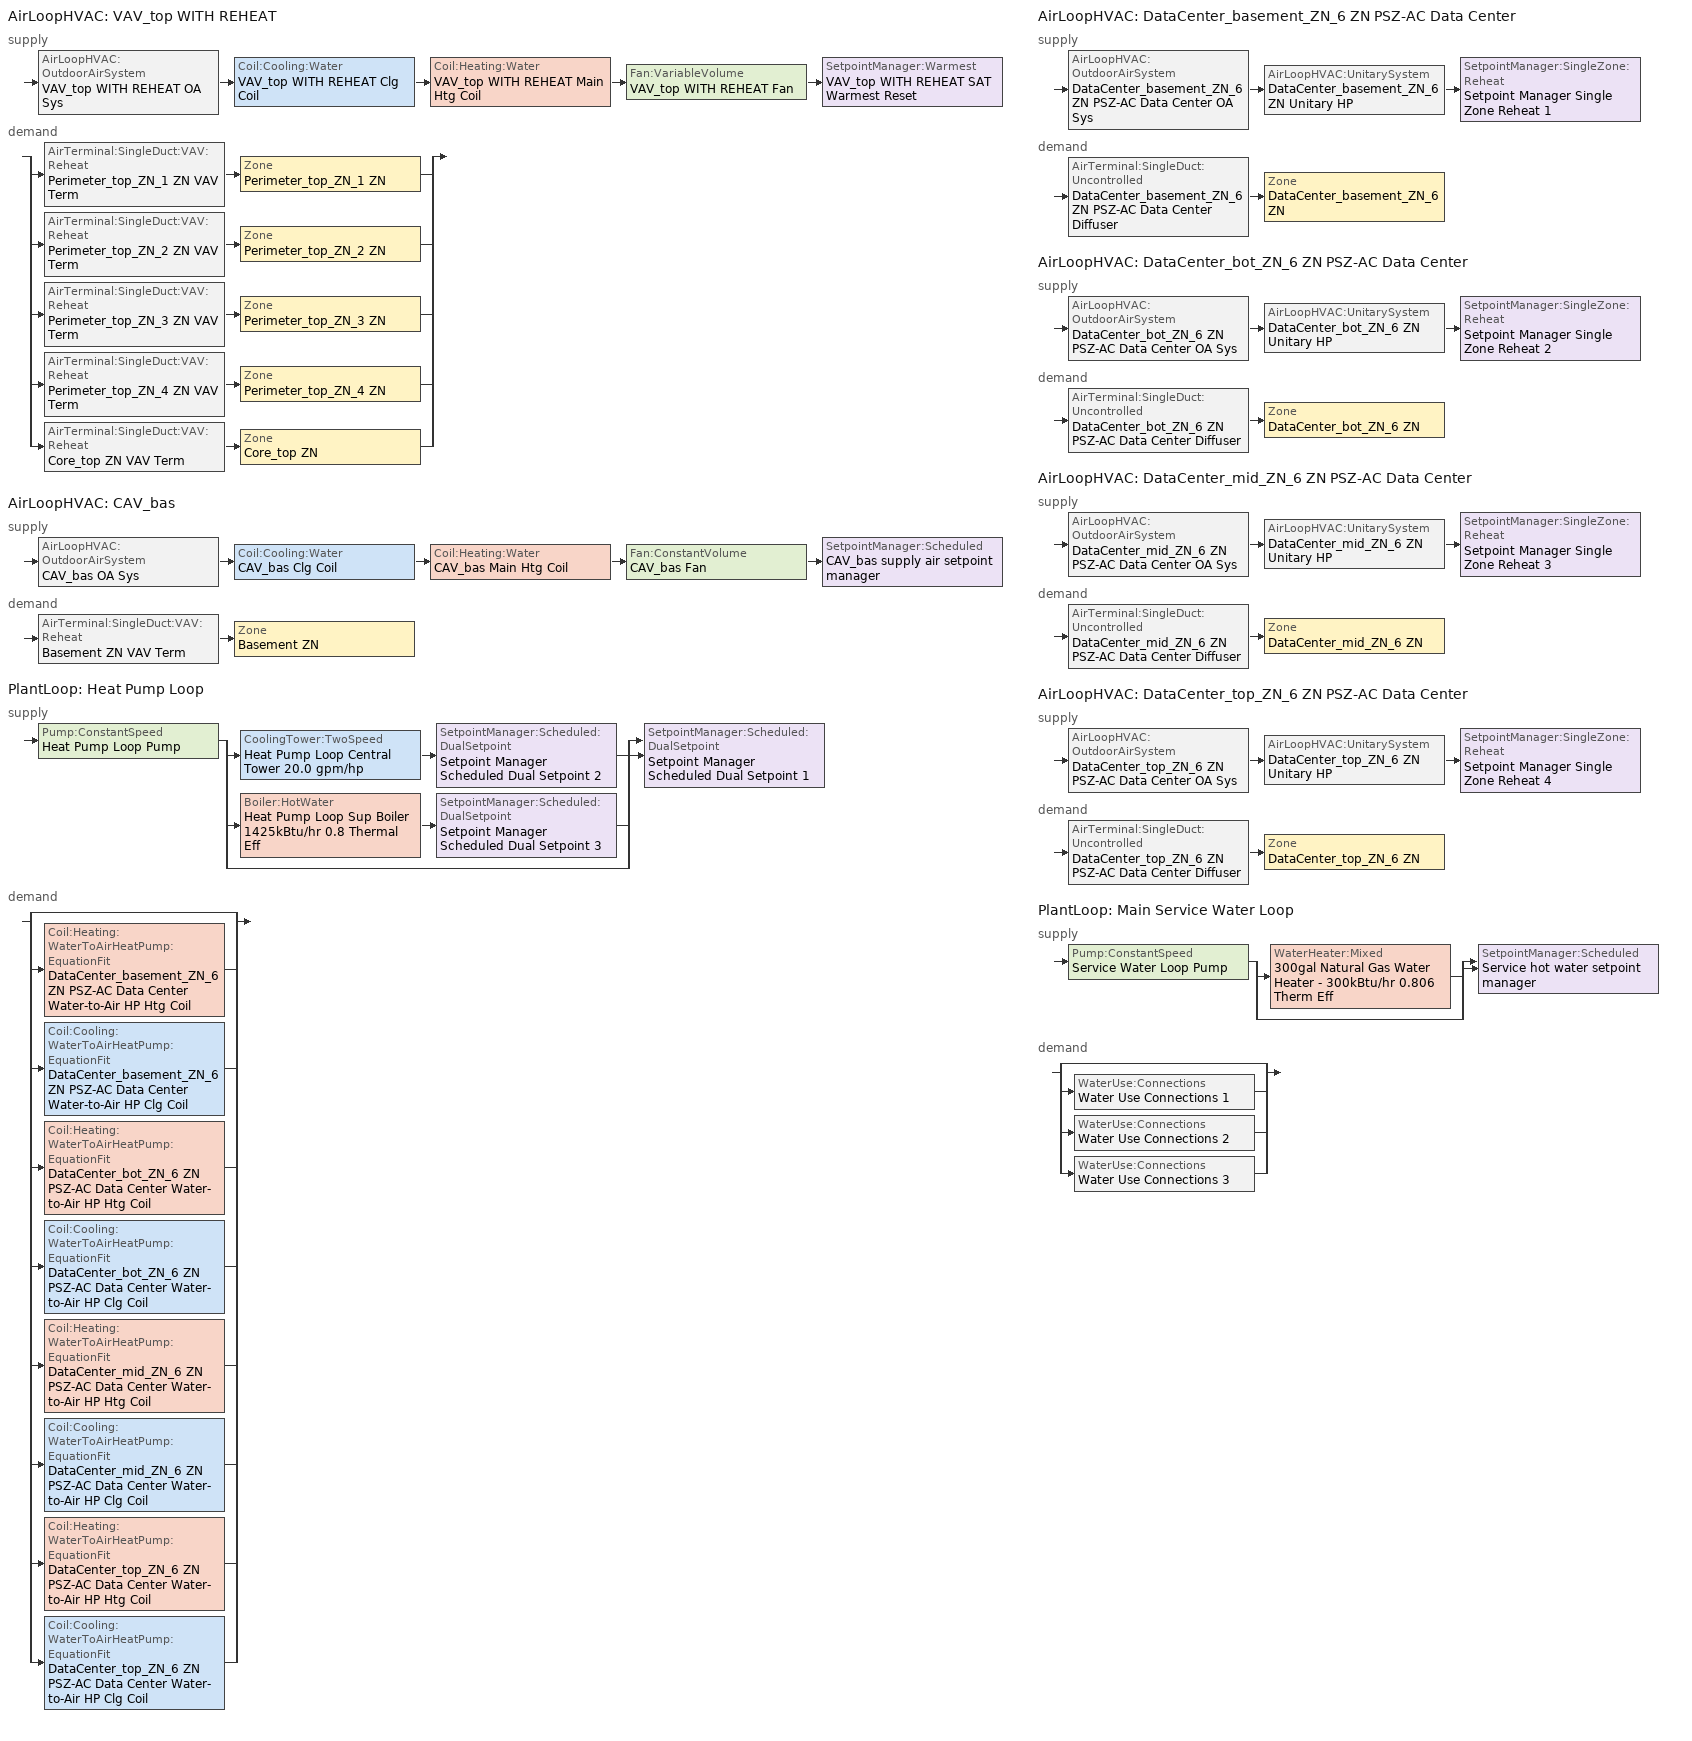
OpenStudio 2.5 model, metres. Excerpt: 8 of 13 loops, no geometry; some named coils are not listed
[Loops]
AirLoopHVAC 'VAV_top WITH REHEAT'
 supply: AirLoopHVAC:OutdoorAirSystem 'VAV_top WITH REHEAT OA Sys' > Coil:Cooling:Water 'VAV_top WITH REHEAT Clg Coil' > Coil:Heating:Water 'VAV_top WITH REHEAT Main Htg Coil' > Fan:VariableVolume 'VAV_top WITH REHEAT Fan' > SetpointManager:Warmest 'VAV_top WITH REHEAT SAT Warmest Reset'
 demand: split
  | AirTerminal:SingleDuct:VAV:Reheat 'Perimeter_top_ZN_1 ZN VAV Term' > Zone 'Perimeter_top_ZN_1 ZN'
  | AirTerminal:SingleDuct:VAV:Reheat 'Perimeter_top_ZN_2 ZN VAV Term' > Zone 'Perimeter_top_ZN_2 ZN'
  | AirTerminal:SingleDuct:VAV:Reheat 'Perimeter_top_ZN_3 ZN VAV Term' > Zone 'Perimeter_top_ZN_3 ZN'
  | AirTerminal:SingleDuct:VAV:Reheat 'Perimeter_top_ZN_4 ZN VAV Term' > Zone 'Perimeter_top_ZN_4 ZN'
  | AirTerminal:SingleDuct:VAV:Reheat 'Core_top ZN VAV Term' > Zone 'Core_top ZN'
AirLoopHVAC 'CAV_bas'
 supply: AirLoopHVAC:OutdoorAirSystem 'CAV_bas OA Sys' > Coil:Cooling:Water 'CAV_bas Clg Coil' > Coil:Heating:Water 'CAV_bas Main Htg Coil' > Fan:ConstantVolume 'CAV_bas Fan' > SetpointManager:Scheduled 'CAV_bas supply air setpoint manager'
 demand: AirTerminal:SingleDuct:VAV:Reheat 'Basement ZN VAV Term' > Zone 'Basement ZN'
PlantLoop 'Heat Pump Loop'
 supply: Pump:ConstantSpeed 'Heat Pump Loop Pump' > split
  | CoolingTower:TwoSpeed 'Heat Pump Loop Central Tower 20.0 gpm/hp' > SetpointManager:Scheduled:DualSetpoint 'Setpoint Manager Scheduled Dual Setpoint 2'
  | Boiler:HotWater 'Heat Pump Loop Sup Boiler 1425kBtu/hr 0.8 Thermal Eff' > SetpointManager:Scheduled:DualSetpoint 'Setpoint Manager Scheduled Dual Setpoint 3'
  | bypass
  join > SetpointManager:Scheduled:DualSetpoint 'Setpoint Manager Scheduled Dual Setpoint 1'
 demand: split
  | bypass
  | Coil:Heating:WaterToAirHeatPump:EquationFit 'DataCenter_basement_ZN_6 ZN PSZ-AC Data Center Water-to-Air HP Htg Coil'
  | Coil:Cooling:WaterToAirHeatPump:EquationFit 'DataCenter_basement_ZN_6 ZN PSZ-AC Data Center Water-to-Air HP Clg Coil'
  | Coil:Heating:WaterToAirHeatPump:EquationFit 'DataCenter_bot_ZN_6 ZN PSZ-AC Data Center Water-to-Air HP Htg Coil'
  | Coil:Cooling:WaterToAirHeatPump:EquationFit 'DataCenter_bot_ZN_6 ZN PSZ-AC Data Center Water-to-Air HP Clg Coil'
  | Coil:Heating:WaterToAirHeatPump:EquationFit 'DataCenter_mid_ZN_6 ZN PSZ-AC Data Center Water-to-Air HP Htg Coil'
  | Coil:Cooling:WaterToAirHeatPump:EquationFit 'DataCenter_mid_ZN_6 ZN PSZ-AC Data Center Water-to-Air HP Clg Coil'
  | Coil:Heating:WaterToAirHeatPump:EquationFit 'DataCenter_top_ZN_6 ZN PSZ-AC Data Center Water-to-Air HP Htg Coil'
  | Coil:Cooling:WaterToAirHeatPump:EquationFit 'DataCenter_top_ZN_6 ZN PSZ-AC Data Center Water-to-Air HP Clg Coil'
AirLoopHVAC 'DataCenter_basement_ZN_6 ZN PSZ-AC Data Center'
 supply: AirLoopHVAC:OutdoorAirSystem 'DataCenter_basement_ZN_6 ZN PSZ-AC Data Center OA Sys' > AirLoopHVAC:UnitarySystem 'DataCenter_basement_ZN_6 ZN Unitary HP' > SetpointManager:SingleZone:Reheat 'Setpoint Manager Single Zone Reheat 1'
 demand: AirTerminal:SingleDuct:Uncontrolled 'DataCenter_basement_ZN_6 ZN PSZ-AC Data Center Diffuser' > Zone 'DataCenter_basement_ZN_6 ZN'
AirLoopHVAC 'DataCenter_bot_ZN_6 ZN PSZ-AC Data Center'
 supply: AirLoopHVAC:OutdoorAirSystem 'DataCenter_bot_ZN_6 ZN PSZ-AC Data Center OA Sys' > AirLoopHVAC:UnitarySystem 'DataCenter_bot_ZN_6 ZN Unitary HP' > SetpointManager:SingleZone:Reheat 'Setpoint Manager Single Zone Reheat 2'
 demand: AirTerminal:SingleDuct:Uncontrolled 'DataCenter_bot_ZN_6 ZN PSZ-AC Data Center Diffuser' > Zone 'DataCenter_bot_ZN_6 ZN'
AirLoopHVAC 'DataCenter_mid_ZN_6 ZN PSZ-AC Data Center'
 supply: AirLoopHVAC:OutdoorAirSystem 'DataCenter_mid_ZN_6 ZN PSZ-AC Data Center OA Sys' > AirLoopHVAC:UnitarySystem 'DataCenter_mid_ZN_6 ZN Unitary HP' > SetpointManager:SingleZone:Reheat 'Setpoint Manager Single Zone Reheat 3'
 demand: AirTerminal:SingleDuct:Uncontrolled 'DataCenter_mid_ZN_6 ZN PSZ-AC Data Center Diffuser' > Zone 'DataCenter_mid_ZN_6 ZN'
AirLoopHVAC 'DataCenter_top_ZN_6 ZN PSZ-AC Data Center'
 supply: AirLoopHVAC:OutdoorAirSystem 'DataCenter_top_ZN_6 ZN PSZ-AC Data Center OA Sys' > AirLoopHVAC:UnitarySystem 'DataCenter_top_ZN_6 ZN Unitary HP' > SetpointManager:SingleZone:Reheat 'Setpoint Manager Single Zone Reheat 4'
 demand: AirTerminal:SingleDuct:Uncontrolled 'DataCenter_top_ZN_6 ZN PSZ-AC Data Center Diffuser' > Zone 'DataCenter_top_ZN_6 ZN'
PlantLoop 'Main Service Water Loop'
 supply: Pump:ConstantSpeed 'Service Water Loop Pump' > split
  | WaterHeater:Mixed '300gal Natural Gas Water Heater - 300kBtu/hr 0.806 Therm Eff'
  | bypass
  join > SetpointManager:Scheduled 'Service hot water setpoint manager'
 demand: split
  | bypass
  | WaterUse:Connections 'Water Use Connections 1'
  | WaterUse:Connections 'Water Use Connections 2'
  | WaterUse:Connections 'Water Use Connections 3'
[SpaceType]
Office WholeBuilding - Lg Office: Default Schedule Set=Office WholeBuilding - Lg Office Schedule Set; Design Specification Outdoor Air Object=Office WholeBuilding - Lg Office Ventilation; Standards Building Type=Office; Standards Space Type=WholeBuilding - Lg Office
[Lights:Definition]
Office WholeBuilding - Lg Office Lights Definition: Design Level Calculation Method=Watts/Area; Watts per Space Floor Area {W/m2}=9.68752; Fraction Radiant=0.7; Fraction Visible=0.2
[Lights]
Office WholeBuilding - Lg Office Lights: Lights Definition=Office WholeBuilding - Lg Office Lights Definition; Space or SpaceType=Office WholeBuilding - Lg Office; Fraction Replaceable=1
[ElectricEquipment:Definition]
Office WholeBuilding - Lg Office Elec Equip Definition: Design Level Calculation Method=Watts/Area; Watts per Space Floor Area {W/m2}=8.07007; Fraction Radiant=0.5
[ElectricEquipment]
Office WholeBuilding - Lg Office Elec Equip: Electric Equipment Definition=Office WholeBuilding - Lg Office Elec Equip Definition; Space or SpaceType=Office WholeBuilding - Lg Office
[DesignSpecification:OutdoorAir]
Office WholeBuilding - Lg Office Ventilation: Outdoor Air Method=Sum; Outdoor Air Flow per Person {m3/s-person}=0; Outdoor Air Flow per Floor Area {m3/s-m2}=0.0004318; Outdoor Air Flow Rate {m3/s}=0; Outdoor Air Flow Air Changes per Hour {1/hr}=0
[DefaultScheduleSet]
Office WholeBuilding - Lg Office Schedule Set: Number of People Schedule=OfficeLarge BLDG_OCC_SCH; People Activity Level Schedule=OfficeLarge ACTIVITY_SCH; Lighting Schedule=OfficeLarge BLDG_LIGHT_SCH; Electric Equipment Schedule=OfficeLarge BLDG_EQUIP_SCH; Infiltration Schedule=OfficeLarge INFIL_SCH_PNNL
[People:Definition]
Office WholeBuilding - Lg Office People Definition: Number of People Calculation Method=People/Area; People per Space Floor Area {person/m2}=0.0538196; Fraction Radiant=0.3
[People]
Office WholeBuilding - Lg Office People: People Definition=Office WholeBuilding - Lg Office People Definition; Space or SpaceType=Office WholeBuilding - Lg Office; Work Efficiency Schedule=Work Efficiency Schedule; Clothing Insulation Schedule=Clothing Schedule; Air Velocity Schedule=Air Velocity Schedule; Multiplier=1
[Sizing:Zone] Zone Cooling Design Supply Air Temperature Input Method=SupplyAirTemperature; Zone Cooling Design Supply Air Temperature {C}=12.8; Zone Cooling Design Supply Air Temperature Difference {deltaC}=11.11; Zone Heating Design Supply Air Temperature Input Method=SupplyAirTemperature; Zone Heating Design Supply Air Temperature Difference {deltaC}=11.11; Zone Cooling Design Supply Air Humidity Ratio {kg-H2O/kg-air}=0.0085; Zone Heating Design Supply Air Humidity Ratio {kg-H2O/kg-air}=0.008; Heating Design Air Flow Method=DesignDay; Account for Dedicated Outdoor Air System=No; Dedicated Outdoor Air System Control Strategy=NeutralSupplyAir; Dedicated Outdoor Air Low Setpoint Temperature for Design {C}=autosize; Dedicated Outdoor Air High Setpoint Temperature for Design {C}=autosize
Name | Zone Heating Design Supply Air Temperature {C} | Cooling Design Air Flow Method
Basement ZN | 50 | DesignDayWithLimit
Core_top ZN; Perimeter_top_ZN_1 ZN; Perimeter_top_ZN_2 ZN; Perimeter_top_ZN_3 ZN; Perimeter_top_ZN_4 ZN | 40 | DesignDayWithLimit
DataCenter_basement_ZN_6 ZN; DataCenter_bot_ZN_6 ZN; DataCenter_mid_ZN_6 ZN; DataCenter_top_ZN_6 ZN | 40 | DesignDay
[Zone equipment]
Basement ZN: Basement ZN VAV Term
Core_top ZN: Core_top ZN VAV Term
DataCenter_basement_ZN_6 ZN: DataCenter_basement_ZN_6 ZN PSZ-AC Data Center Diffuser
DataCenter_bot_ZN_6 ZN: DataCenter_bot_ZN_6 ZN PSZ-AC Data Center Diffuser
DataCenter_mid_ZN_6 ZN: DataCenter_mid_ZN_6 ZN PSZ-AC Data Center Diffuser
DataCenter_top_ZN_6 ZN: DataCenter_top_ZN_6 ZN PSZ-AC Data Center Diffuser
Perimeter_top_ZN_1 ZN: Perimeter_top_ZN_1 ZN VAV Term
Perimeter_top_ZN_2 ZN: Perimeter_top_ZN_2 ZN VAV Term
Perimeter_top_ZN_3 ZN: Perimeter_top_ZN_3 ZN VAV Term
Perimeter_top_ZN_4 ZN: Perimeter_top_ZN_4 ZN VAV Term
[PlantLoop] Glycol Concentration=0; Plant Loop Volume {m3}=Autocalculate; Load Distribution Scheme=Optimal
Name | Fluid Type | Maximum Loop Temperature {C} | Minimum Loop Temperature {C}
Heat Pump Loop | Water | 80 | 5
Main Service Water Loop |  | 60 | 10
[Sizing:Plant] Loop Type=Heating; Sizing Option=NonCoincident; Zone Timesteps in Averaging Window=1; Coincident Sizing Factor Mode=None
Name | Design Loop Exit Temperature {C} | Loop Design Temperature Difference {deltaC}
Heat Pump Loop | 39 | 11
Main Service Water Loop | 60 | 5
[SetpointManager:Scheduled] Control Variable=Temperature
Name | Schedule
CAV_bas supply air setpoint manager | Supply Air Temp - 55.04F 3
Service hot water setpoint manager | Service Water Loop Temp - 140F
[Boiler:HotWater]
Heat Pump Loop Sup Boiler 1425kBtu/hr 0.8 Thermal Eff: Nominal Thermal Efficiency=0.8; Normalized Boiler Efficiency Curve=Boiler with No Minimum Turndown; Design Water Outlet Temperature {C}=30; Minimum Part Load Ratio=0; Maximum Part Load Ratio=1.2; Optimum Part Load Ratio=1; Water Outlet Upper Temperature Limit {C}=99; Boiler Flow Mode=ConstantFlow; Parasitic Electric Load {W}=0; Sizing Factor=1
[Pump:ConstantSpeed] Rated Flow Rate {m3/s}=autosize; Rated Power Consumption {W}=autosize; Fraction of Motor Inefficiencies to Fluid Stream=0; Pump Control Type=Intermittent; Design Power Sizing Method=PowerPerFlowPerPressure; Design Electric Power per Unit Flow Rate {W/(m3/s)}=348701.1; Design Shaft Power per Unit Flow Rate per Unit Head {W-s/m3-Pa}=1.28205
Name | Rated Pump Head {Pa} | Motor Efficiency
Heat Pump Loop Pump | 179344 | 0.895
Service Water Loop Pump | 29891 | 0.855
[AirLoopHVAC] Design Supply Air Flow Rate {m3/s}=AutoSize
Name | Availability Schedule
VAV_top WITH REHEAT; CAV_bas | OfficeLarge HVACOperationSchd
DataCenter_basement_ZN_6 ZN PSZ-AC Data Center | DataCenter_basement_ZN_6 ZN PSZ-AC Data Center Occ Sch
DataCenter_bot_ZN_6 ZN PSZ-AC Data Center; DataCenter_top_ZN_6 ZN PSZ-AC Data Center | Always On Discrete
DataCenter_mid_ZN_6 ZN PSZ-AC Data Center | DataCenter_mid_ZN_6 ZN PSZ-AC Data Center Occ Sch
[Sizing:System] Type of Load to Size On=Sensible; Preheat Design Temperature {C}=7; Preheat Design Humidity Ratio {kg-H2O/kg-Air}=0.008; Precool Design Temperature {C}=12.8; Precool Design Humidity Ratio {kg-H2O/kg-Air}=0.008; Central Cooling Design Supply Air Temperature {C}=12.8; Sizing Option=Coincident; 100% Outdoor Air in Cooling=No; 100% Outdoor Air in Heating=No; Central Cooling Design Supply Air Humidity Ratio {kg-H2O/kg-Air}=0.0085; Central Heating Design Supply Air Humidity Ratio {kg-H2O/kg-Air}=0.008; Cooling Design Air Flow Method=DesignDay; Cooling Design Air Flow Rate {m3/s}=0; Heating Design Air Flow Method=DesignDay; Heating Design Air Flow Rate {m3/s}=0; System Outdoor Air Method=ZoneSum; Zone Maximum Outdoor Air Fraction=1; Cooling Supply Air Flow Rate Per Floor Area {m3/s-m2}=0.00996765; Cooling Fraction of Autosized Cooling Supply Air Flow Rate=1; Cooling Supply Air Flow Rate Per Unit Cooling Capacity {m3/s-W}=3.94755e-05; Heating Supply Air Flow Rate Per Floor Area {m3/s-m2}=0.00996765; Heating Fraction of Autosized Heating Supply Air Flow Rate=1; Heating Fraction of Autosized Cooling Supply Air Flow Rate=1; Heating Supply Air Flow Rate Per Unit Heating Capacity {m3/s-W}=3.15882e-05; Cooling Design Capacity Method=CoolingDesignCapacity; Cooling Design Capacity {W}=autosize; Cooling Design Capacity Per Floor Area {W/m2}=234.7; Fraction of Autosized Cooling Design Capacity=1; Heating Design Capacity Method=HeatingDesignCapacity; Heating Design Capacity {W}=autosize; Heating Design Capacity Per Floor Area {W/m2}=157; Fraction of Autosized Heating Design Capacity=1; Central Cooling Capacity Control Method=OnOff
Name | Design Outdoor Air Flow Rate {m3/s} | Minimum System Air Flow Ratio | Central Heating Design Supply Air Temperature {C}
VAV_top WITH REHEAT | 2.53819 | 0.3 | 12.8
CAV_bas | Autosize | 1 | 16.7
DataCenter_basement_ZN_6 ZN PSZ-AC Data Center; DataCenter_bot_ZN_6 ZN PSZ-AC Data Center; DataCenter_mid_ZN_6 ZN PSZ-AC Data Center; DataCenter_top_ZN_6 ZN PSZ-AC Data Center | Autosize | 1 | 40
[Fan:VariableVolume]
VAV_top WITH REHEAT Fan: Availability Schedule=Always On Discrete; Fan Efficiency=0.61165; Pressure Rise {Pa}=1389.92; Maximum Flow Rate {m3/s}=Autosize; Fan Power Minimum Flow Rate Input Method=Fraction; Fan Power Minimum Flow Fraction=0.25; Fan Power Minimum Air Flow Rate {m3/s}=0; Motor Efficiency=0.941; Motor In Airstream Fraction=1; Fan Power Coefficient 1=0.04076; Fan Power Coefficient 2=0.0881; Fan Power Coefficient 3=-0.0729; Fan Power Coefficient 4=0.9437; Fan Power Coefficient 5=0
[Controller:OutdoorAir] Maximum Outdoor Air Flow Rate {m3/s}=Autosize; Economizer Control Action Type=ModulateFlow; Lockout Type=NoLockout; Minimum Limit Type=FixedMinimum; High Humidity Control=No; Heat Recovery Bypass Control Type=BypassWhenWithinEconomizerLimits
Name | Minimum Outdoor Air Flow Rate {m3/s} | Economizer Control Type | Minimum Outdoor Air Schedule | Controller Mechanical Ventilation | Minimum Fraction of Outdoor Air Schedule | Economizer Maximum Limit Dry-Bulb Temperature {C} | Economizer Maximum Limit Enthalpy {J/kg} | Economizer Minimum Limit Dry-Bulb Temperature {C}
VAV_top WITH REHEAT OA Controller | 0 | DifferentialDryBulb | OfficeLarge HVACOperationSchd | VAV_top WITH REHEAT Vent Controller
CAV_bas OA Controller | autosize | DifferentialDryBulb | OfficeLarge HVACOperationSchd | CAV_bas Vent Controller | OfficeLarge MinOA_MotorizedDamper_Sched
DataCenter_basement_ZN_6 ZN PSZ-AC Data Center OA Sys Controller | autosize | DifferentialDryBulb | DataCenter_basement_ZN_6 ZN PSZ-AC Data Center Occ Sch | Controller Mechanical Ventilation 1
DataCenter_bot_ZN_6 ZN PSZ-AC Data Center OA Sys Controller | autosize | NoEconomizer | Always On Discrete | Controller Mechanical Ventilation 2 |  | 28 | 64000 | -100
DataCenter_mid_ZN_6 ZN PSZ-AC Data Center OA Sys Controller | autosize | DifferentialDryBulb | DataCenter_mid_ZN_6 ZN PSZ-AC Data Center Occ Sch | Controller Mechanical Ventilation 3
DataCenter_top_ZN_6 ZN PSZ-AC Data Center OA Sys Controller | autosize | NoEconomizer | Always On Discrete | Controller Mechanical Ventilation 4 |  | 28 | 64000 | -100
[Controller:MechanicalVentilation] Availability Schedule=Always On Discrete
Name | System Outdoor Air Method
VAV_top WITH REHEAT Vent Controller | VentilationRateProcedure
CAV_bas Vent Controller; Controller Mechanical Ventilation 1; Controller Mechanical Ventilation 2; Controller Mechanical Ventilation 3; Controller Mechanical Ventilation 4 | ZoneSum
[AirLoopHVAC:OutdoorAirSystem]
Name | Controller
VAV_top WITH REHEAT OA Sys | VAV_top WITH REHEAT OA Controller
CAV_bas OA Sys | CAV_bas OA Controller
DataCenter_basement_ZN_6 ZN PSZ-AC Data Center OA Sys | DataCenter_basement_ZN_6 ZN PSZ-AC Data Center OA Sys Controller
DataCenter_bot_ZN_6 ZN PSZ-AC Data Center OA Sys | DataCenter_bot_ZN_6 ZN PSZ-AC Data Center OA Sys Controller
DataCenter_mid_ZN_6 ZN PSZ-AC Data Center OA Sys | DataCenter_mid_ZN_6 ZN PSZ-AC Data Center OA Sys Controller
DataCenter_top_ZN_6 ZN PSZ-AC Data Center OA Sys | DataCenter_top_ZN_6 ZN PSZ-AC Data Center OA Sys Controller
[AirTerminal:SingleDuct:VAV:Reheat] Availability Schedule=Always On Discrete; Maximum Air Flow Rate {m3/s}=AutoSize; Zone Minimum Air Flow Input Method=Constant; Fixed Minimum Air Flow Rate {m3/s}=0; Maximum Hot Water or Steam Flow Rate {m3/s}=AutoSize; Minimum Hot Water or Steam Flow Rate {m3/s}=0; Convergence Tolerance=0.001; Damper Heating Action=ReverseWithLimits; Maximum Flow Fraction During Reheat=0.5; Control For Outdoor Air=No
Name | Constant Minimum Air Flow Fraction | Reheat Coil | Maximum Flow per Zone Floor Area During Reheat {m3/s-m2} | Maximum Reheat Air Temperature {C}
Perimeter_top_ZN_1 ZN VAV Term | 0.2 | Perimeter_top_ZN_1 ZN Rht Coil | AutoSize | 40
Perimeter_top_ZN_2 ZN VAV Term | 0.2 | Perimeter_top_ZN_2 ZN Rht Coil | AutoSize | 40
Perimeter_top_ZN_3 ZN VAV Term | 0.221169 | Perimeter_top_ZN_3 ZN Rht Coil | AutoSize | 40
Perimeter_top_ZN_4 ZN VAV Term | 0.2 | Perimeter_top_ZN_4 ZN Rht Coil | AutoSize | 40
Core_top ZN VAV Term | 0.334101 | Core_top ZN Rht Coil | AutoSize | 40
Basement ZN VAV Term | 0.2 | Basement ZN Rht Coil | 0 | 50
[Fan:ConstantVolume]
CAV_bas Fan: Availability Schedule=Always On Discrete; Fan Efficiency=0.59605; Pressure Rise {Pa}=1018.77; Maximum Flow Rate {m3/s}=AutoSize; Motor Efficiency=0.917
[SetpointManager:Scheduled:DualSetpoint] High Setpoint Schedule=Heat Pump Loop High Temp - 65F; Low Setpoint Schedule=Heat Pump Loop Low Temp - 41F
Setpoint Manager Scheduled Dual Setpoint 1; Setpoint Manager Scheduled Dual Setpoint 2; Setpoint Manager Scheduled Dual Setpoint 3
[CoolingTower:TwoSpeed]
Heat Pump Loop Central Tower 20.0 gpm/hp: Design Water Flow Rate {m3/s}=autosize; High Fan Speed Air Flow Rate {m3/s}=autosize; High Fan Speed Fan Power {W}=5398.03; High Fan Speed U-Factor Times Area Value {W/K}=autosize; Low Fan Speed Air Flow Rate {m3/s}=AutoSize; Low Fan Speed Fan Power {W}=1619.41; Low Fan Speed U-Factor Times Area Value {W/K}=AutoSize; Sizing Factor=1; Design Inlet Air Dry-Bulb Temperature {C}=35; Design Inlet Air Wet-Bulb Temperature {C}=25.6; Design Approach Temperature {deltaC}=autosize; Design Range Temperature {deltaC}=autosize
[SetpointManager:SingleZone:Reheat] Minimum Supply Air Temperature {C}=12.7778; Maximum Supply Air Temperature {C}=40
Name | Control Zone
Setpoint Manager Single Zone Reheat 1 | DataCenter_basement_ZN_6 ZN
Setpoint Manager Single Zone Reheat 2 | DataCenter_bot_ZN_6 ZN
Setpoint Manager Single Zone Reheat 3 | DataCenter_mid_ZN_6 ZN
Setpoint Manager Single Zone Reheat 4 | DataCenter_top_ZN_6 ZN
[Fan:OnOff] Availability Schedule=Always On Discrete; Maximum Flow Rate {m3/s}=autosize; Motor In Airstream Fraction=1
Name | Fan Efficiency | Pressure Rise {Pa} | Motor Efficiency | Fan Power Ratio Function of Speed Ratio Curve | Fan Efficiency Ratio Function of Speed Ratio Curve
DataCenter_basement_ZN_6 ZN PSZ-AC Data Center Fan | 0.61165 | 1018.77 | 0.941 | Fan On Off Power Curve | Fan On Off Efficiency Curve
DataCenter_bot_ZN_6 ZN PSZ-AC Data Center Fan | 0.55575 | 622.722 | 0.855 | Fan On Off Power Curve 1 | Fan On Off Efficiency Curve 1
DataCenter_mid_ZN_6 ZN PSZ-AC Data Center Fan | 0.59605 | 1018.77 | 0.917 | Fan On Off Power Curve 2 | Fan On Off Efficiency Curve 2
DataCenter_top_ZN_6 ZN PSZ-AC Data Center Fan | 0.55575 | 622.722 | 0.855 | Fan On Off Power Curve 3 | Fan On Off Efficiency Curve 3
[Coil:Heating:WaterToAirHeatPump:EquationFit] Rated Heating Coefficient of Performance {W/W}=4.2; Heating Capacity Coefficient 1=0.237847; Heating Capacity Coefficient 2=-3.35824; Heating Capacity Coefficient 3=3.8064; Heating Capacity Coefficient 4=0.1792; Heating Capacity Coefficient 5=0.128607; Heating Power Consumption Coefficient 1=-3.79176; Heating Power Consumption Coefficient 2=3.38799; Heating Power Consumption Coefficient 3=1.50226; Heating Power Consumption Coefficient 4=-0.177654; Heating Power Consumption Coefficient 5=-0.10308
DataCenter_basement_ZN_6 ZN PSZ-AC Data Center Water-to-Air HP Htg Coil; DataCenter_bot_ZN_6 ZN PSZ-AC Data Center Water-to-Air HP Htg Coil; DataCenter_mid_ZN_6 ZN PSZ-AC Data Center Water-to-Air HP Htg Coil; DataCenter_top_ZN_6 ZN PSZ-AC Data Center Water-to-Air HP Htg Coil
[Coil:Cooling:WaterToAirHeatPump:EquationFit] Rated Cooling Coefficient of Performance {W/W}=3.4; Total Cooling Capacity Coefficient 1=-4.30267; Total Cooling Capacity Coefficient 2=7.18537; Total Cooling Capacity Coefficient 3=-2.23947; Total Cooling Capacity Coefficient 4=0.139996; Total Cooling Capacity Coefficient 5=0.10266; Sensible Cooling Capacity Coefficient 1=6.00194; Sensible Cooling Capacity Coefficient 2=22.6301; Sensible Cooling Capacity Coefficient 3=-26.7961; Sensible Cooling Capacity Coefficient 4=-1.72375; Sensible Cooling Capacity Coefficient 5=0.490645; Sensible Cooling Capacity Coefficient 6=0.0693119; Cooling Power Consumption Coefficient 1=-5.67776; Cooling Power Consumption Coefficient 2=0.438988; Cooling Power Consumption Coefficient 3=5.84528; Cooling Power Consumption Coefficient 4=0.141606; Cooling Power Consumption Coefficient 5=-0.168728
DataCenter_basement_ZN_6 ZN PSZ-AC Data Center Water-to-Air HP Clg Coil; DataCenter_bot_ZN_6 ZN PSZ-AC Data Center Water-to-Air HP Clg Coil; DataCenter_mid_ZN_6 ZN PSZ-AC Data Center Water-to-Air HP Clg Coil; DataCenter_top_ZN_6 ZN PSZ-AC Data Center Water-to-Air HP Clg Coil
[Coil:Heating:Electric] Availability Schedule=Always On Discrete
DataCenter_basement_ZN_6 ZN PSZ-AC Data Center Electric Backup Htg Coil; DataCenter_bot_ZN_6 ZN PSZ-AC Data Center Electric Backup Htg Coil; DataCenter_mid_ZN_6 ZN PSZ-AC Data Center Electric Backup Htg Coil; DataCenter_top_ZN_6 ZN PSZ-AC Data Center Electric Backup Htg Coil
[AirLoopHVAC:UnitarySystem] Control Type=Load; Dehumidification Control Type=None; Fan Placement=BlowThrough; Supply Air Fan Operating Mode Schedule=Always On Discrete; DX Heating Coil Sizing Ratio=1; Use DOAS DX Cooling Coil=No; DOAS DX Cooling Coil Leaving Minimum Air Temperature {C}=2; Latent Load Control=SensibleOnlyLoadControl; Supply Air Flow Rate During Cooling Operation {m3/s}=autosize; Supply Air Flow Rate During Heating Operation {m3/s}=autosize; Supply Air Flow Rate When No Cooling or Heating is Required {m3/s}=autosize; Maximum Supply Air Temperature {C}=80; Maximum Outdoor Dry-Bulb Temperature for Supplemental Heater Operation {C}=4.44444; Maximum Cycling Rate {cycles/hr}=2.5; Heat Pump Time Constant {s}=60; Fraction of On-Cycle Power Use=0.01; Heat Pump Fan Delay Time {s}=60; Ancilliary On-Cycle Electric Power {W}=0; Ancilliary Off-Cycle Electric Power {W}=0
Name | Controlling Zone or Thermostat Location | Supply Fan | Heating Coil | Cooling Coil | Supplemental Heating Coil
DataCenter_basement_ZN_6 ZN Unitary HP | DataCenter_basement_ZN_6 ZN | DataCenter_basement_ZN_6 ZN PSZ-AC Data Center Fan | DataCenter_basement_ZN_6 ZN PSZ-AC Data Center Water-to-Air HP Htg Coil | DataCenter_basement_ZN_6 ZN PSZ-AC Data Center Water-to-Air HP Clg Coil | DataCenter_basement_ZN_6 ZN PSZ-AC Data Center Electric Backup Htg Coil
DataCenter_bot_ZN_6 ZN Unitary HP | DataCenter_bot_ZN_6 ZN | DataCenter_bot_ZN_6 ZN PSZ-AC Data Center Fan | DataCenter_bot_ZN_6 ZN PSZ-AC Data Center Water-to-Air HP Htg Coil | DataCenter_bot_ZN_6 ZN PSZ-AC Data Center Water-to-Air HP Clg Coil | DataCenter_bot_ZN_6 ZN PSZ-AC Data Center Electric Backup Htg Coil
DataCenter_mid_ZN_6 ZN Unitary HP | DataCenter_mid_ZN_6 ZN | DataCenter_mid_ZN_6 ZN PSZ-AC Data Center Fan | DataCenter_mid_ZN_6 ZN PSZ-AC Data Center Water-to-Air HP Htg Coil | DataCenter_mid_ZN_6 ZN PSZ-AC Data Center Water-to-Air HP Clg Coil | DataCenter_mid_ZN_6 ZN PSZ-AC Data Center Electric Backup Htg Coil
DataCenter_top_ZN_6 ZN Unitary HP | DataCenter_top_ZN_6 ZN | DataCenter_top_ZN_6 ZN PSZ-AC Data Center Fan | DataCenter_top_ZN_6 ZN PSZ-AC Data Center Water-to-Air HP Htg Coil | DataCenter_top_ZN_6 ZN PSZ-AC Data Center Water-to-Air HP Clg Coil | DataCenter_top_ZN_6 ZN PSZ-AC Data Center Electric Backup Htg Coil
[AirTerminal:SingleDuct:Uncontrolled] Availability Schedule=Always On Discrete; Maximum Air Flow Rate {m3/s}=AutoSize
DataCenter_basement_ZN_6 ZN PSZ-AC Data Center Diffuser; DataCenter_bot_ZN_6 ZN PSZ-AC Data Center Diffuser; DataCenter_mid_ZN_6 ZN PSZ-AC Data Center Diffuser; DataCenter_top_ZN_6 ZN PSZ-AC Data Center Diffuser
[WaterHeater:Mixed]
300gal Natural Gas Water Heater - 300kBtu/hr 0.806 Therm Eff: Tank Volume {m3}=1.13562; Setpoint Temperature Schedule=Service Water Loop Temp - 140F; Deadband Temperature Difference {deltaC}=2; Maximum Temperature Limit {C}=82.2222; Heater Control Type=Cycle; Heater Maximum Capacity {W}=87921.3; Heater Fuel Type=NaturalGas; Heater Thermal Efficiency=0.806081; Off Cycle Parasitic Fuel Consumption Rate {W}=2770.99; Off Cycle Parasitic Fuel Type=NaturalGas; Off Cycle Parasitic Heat Fraction to Tank=0.8; On Cycle Parasitic Fuel Consumption Rate {W}=2770.99; On Cycle Parasitic Fuel Type=NaturalGas; On Cycle Parasitic Heat Fraction to Tank=0; Ambient Temperature Indicator=Schedule; Ambient Temperature Schedule=Water Heater Ambient Temp Schedule - 70F; Off Cycle Loss Coefficient to Ambient Temperature {W/K}=13.7474; On Cycle Loss Coefficient to Ambient Temperature {W/K}=13.7474; Use Side Effectiveness=1; Source Side Effectiveness=1; Use Side Design Flow Rate {m3/s}=autosize; Source Side Design Flow Rate {m3/s}=autosize; Indirect Water Heating Recovery Time {hr}=1.5; Source Side Flow Control Mode=IndirectHeatPrimarySetpoint
[WaterUse:Connections]
Name | Water Use Equipment Name 1
Water Use Connections 1 | Core_bottom Service Water Use 0.58gal/min
Water Use Connections 2 | Core_mid Service Water Use 0.58gal/min
Water Use Connections 3 | Core_top Service Water Use 0.58gal/min
[WaterUse:Equipment:Definition] Peak Flow Rate {m3/s}=3.65923e-05
Name | Target Temperature Schedule | Sensible Fraction Schedule | Latent Fraction Schedule
Main Service Water Use Def 0.58gal/min | Mixed Water At Faucet Temp - 140F | Fraction Sensible - 0.2 | Fraction Latent - 0.05
Main Service Water Use Def 0.58gal/min 1 | Mixed Water At Faucet Temp - 140F 1 | Fraction Sensible - 0.2 1 | Fraction Latent - 0.05 1
Main Service Water Use Def 0.58gal/min 2 | Mixed Water At Faucet Temp - 140F 2 | Fraction Sensible - 0.2 2 | Fraction Latent - 0.05 2
[WaterUse:Equipment] Flow Rate Fraction Schedule=OfficeLarge BLDG_SWH_SCH
Name | Water Use Equipment Definition | Space
Core_bottom Service Water Use 0.58gal/min | Main Service Water Use Def 0.58gal/min | Core_bottom
Core_mid Service Water Use 0.58gal/min | Main Service Water Use Def 0.58gal/min 1 | Core_mid
Core_top Service Water Use 0.58gal/min | Main Service Water Use Def 0.58gal/min 2 | Core_top
[SetpointManager:Warmest]
VAV_top WITH REHEAT SAT Warmest Reset: Control Variable=Temperature; Minimum Setpoint Temperature {C}=12.8; Maximum Setpoint Temperature {C}=15.5778; Strategy=MaximumTemperature
[EnergyManagementSystem:Actuator] Actuated Component=Office WholeBuilding - Lg Office Lights; Actuated Component Type=Lights; Actuated Component Control Type=Electric Power Level
Name | Zone
Set_Core_top_ZN_Lights | Core_top ZN
Set_Perimeter_top_ZN_3_ZN_Lights | Perimeter_top_ZN_3 ZN
Set_Basement_ZN_Lights | Basement ZN
Set_Perimeter_top_ZN_2_ZN_Lights | Perimeter_top_ZN_2 ZN
Set_Perimeter_top_ZN_1_ZN_Lights | Perimeter_top_ZN_1 ZN
Set_Perimeter_top_ZN_4_ZN_Lights | Perimeter_top_ZN_4 ZN
[Schedule:Ruleset]
Name | Default Day Schedule | Summer Design Day Schedule | Winter Design Day Schedule
OfficeLarge BLDG_LIGHT_SCH | OfficeLarge BLDG_LIGHT_SCH Default | OfficeLarge BLDG_LIGHT_SCH Summer Design Day | OfficeLarge BLDG_LIGHT_SCH Winter Design Day
Clothing Schedule | Clothing Schedule Default Winter Clothes
Air Velocity Schedule | Air Velocity Schedule Default
Work Efficiency Schedule | Work Efficiency Schedule Default
OfficeLarge BLDG_OCC_SCH | OfficeLarge BLDG_OCC_SCH Default | OfficeLarge BLDG_OCC_SCH Summer Design Day | OfficeLarge BLDG_OCC_SCH Winter Design Day
OfficeLarge ACTIVITY_SCH | OfficeLarge ACTIVITY_SCH Default | OfficeLarge ACTIVITY_SCH Summer Design Day | OfficeLarge ACTIVITY_SCH Winter Design Day
OfficeLarge BLDG_EQUIP_SCH | OfficeLarge BLDG_EQUIP_SCH Default | OfficeLarge BLDG_EQUIP_SCH Summer Design Day | OfficeLarge BLDG_EQUIP_SCH Winter Design Day
OfficeLarge INFIL_SCH_PNNL | OfficeLarge INFIL_SCH_PNNL Default | OfficeLarge INFIL_SCH_PNNL Summer Design Day | OfficeLarge INFIL_SCH_PNNL Winter Design Day
OfficeLarge HVACOperationSchd | OfficeLarge HVACOperationSchd Default | OfficeLarge HVACOperationSchd Summer Design Day | OfficeLarge HVACOperationSchd Winter Design Day
OfficeLarge MinOA_MotorizedDamper_Sched | OfficeLarge MinOA_MotorizedDamper_Sched Default | OfficeLarge MinOA_MotorizedDamper_Sched Summer Design Day | OfficeLarge MinOA_MotorizedDamper_Sched Winter Design Day
Supply Air Temp - 55.04F 3 | Supply Air Temp - 55.04F Default 3
Heat Pump Loop High Temp - 65F | Heat Pump Loop High Temp - 65F Default
Heat Pump Loop Low Temp - 41F | Heat Pump Loop Low Temp - 41F Default
Service Water Loop Temp - 140F | Service Water Loop Temp - 140F Default
Water Heater Ambient Temp Schedule - 70F | Water Heater Ambient Temp Schedule - 70F Default
Fraction Sensible - 0.2 | Schedule Day 27
Fraction Latent - 0.05 | Schedule Day 28
Mixed Water At Faucet Temp - 140F | Schedule Day 29
OfficeLarge BLDG_SWH_SCH | OfficeLarge BLDG_SWH_SCH Default | OfficeLarge BLDG_SWH_SCH Summer Design Day | OfficeLarge BLDG_SWH_SCH Winter Design Day
Fraction Sensible - 0.2 1 | Schedule Day 32
Fraction Latent - 0.05 1 | Schedule Day 33
Mixed Water At Faucet Temp - 140F 1 | Schedule Day 34
Fraction Sensible - 0.2 2 | Schedule Day 35
Fraction Latent - 0.05 2 | Schedule Day 36
Mixed Water At Faucet Temp - 140F 2 | Schedule Day 37
DataCenter_basement_ZN_6 ZN PSZ-AC Data Center Occ Sch | DataCenter_basement_ZN_6 ZN PSZ-AC Data Center Occ Sch Default | DataCenter_basement_ZN_6 ZN PSZ-AC Data Center Occ Sch Summer Design Day | DataCenter_basement_ZN_6 ZN PSZ-AC Data Center Occ Sch Winter Design Day
DataCenter_mid_ZN_6 ZN PSZ-AC Data Center Occ Sch | DataCenter_mid_ZN_6 ZN PSZ-AC Data Center Occ Sch Default | DataCenter_mid_ZN_6 ZN PSZ-AC Data Center Occ Sch Summer Design Day | DataCenter_mid_ZN_6 ZN PSZ-AC Data Center Occ Sch Winter Design Day
[Schedule:Day]
OfficeLarge BLDG_LIGHT_SCH Default; Schedule Day 28; Schedule Day 33; Schedule Day 36: 24, 0, 0.05
OfficeLarge BLDG_LIGHT_SCH Sat Day: 6, 0, 0.05, 8, 0, 0.09238, 12, 0, 0.27714, 17, 0, 0.13857, 19, 0, 0.04619, 24, 0, 0.05
OfficeLarge BLDG_LIGHT_SCH Summer Design Day; Clothing Schedule Default Winter Clothes; OfficeLarge BLDG_EQUIP_SCH Summer Design Day; OfficeLarge INFIL_SCH_PNNL Default; DataCenter_basement_ZN_6 ZN PSZ-AC Data Center Occ Sch Default; DataCenter_basement_ZN_6 ZN PSZ-AC Data Center Occ Sch Winter Design Day; DataCenter_basement_ZN_6 ZN PSZ-AC Data Center Occ Sch Summer Design Day; DataCenter_mid_ZN_6 ZN PSZ-AC Data Center Occ Sch Default; DataCenter_mid_ZN_6 ZN PSZ-AC Data Center Occ Sch Winter Design Day; DataCenter_mid_ZN_6 ZN PSZ-AC Data Center Occ Sch Summer Design Day: 24, 0, 1
OfficeLarge BLDG_LIGHT_SCH Wkdy Day: 5, 0, 0.05, 6, 0, 0.1, 7, 0, 0.09238, 8, 0, 0.27714, 17, 0, 0.83142, 18, 0, 0.4619, 20, 0, 0.27714, 22, 0, 0.18476, 23, 0, 0.09238, 24, 0, 0.04619
OfficeLarge BLDG_LIGHT_SCH Winter Design Day; Work Efficiency Schedule Default; OfficeLarge BLDG_OCC_SCH Winter Design Day; OfficeLarge BLDG_EQUIP_SCH Winter Design Day; OfficeLarge HVACOperationSchd Default; OfficeLarge MinOA_MotorizedDamper_Sched Default; DataCenter_basement_ZN_6 ZN PSZ-AC Data Center Occ Sch Monday; DataCenter_basement_ZN_6 ZN PSZ-AC Data Center Occ Sch Tuesday; DataCenter_basement_ZN_6 ZN PSZ-AC Data Center Occ Sch Wednesday; DataCenter_basement_ZN_6 ZN PSZ-AC Data Center Occ Sch Thursday; DataCenter_basement_ZN_6 ZN PSZ-AC Data Center Occ Sch Friday; DataCenter_basement_ZN_6 ZN PSZ-AC Data Center Occ Sch Saturday; DataCenter_basement_ZN_6 ZN PSZ-AC Data Center Occ Sch Sunday; DataCenter_mid_ZN_6 ZN PSZ-AC Data Center Occ Sch Monday; DataCenter_mid_ZN_6 ZN PSZ-AC Data Center Occ Sch Tuesday; DataCenter_mid_ZN_6 ZN PSZ-AC Data Center Occ Sch Wednesday; DataCenter_mid_ZN_6 ZN PSZ-AC Data Center Occ Sch Thursday; DataCenter_mid_ZN_6 ZN PSZ-AC Data Center Occ Sch Friday; DataCenter_mid_ZN_6 ZN PSZ-AC Data Center Occ Sch Saturday; DataCenter_mid_ZN_6 ZN PSZ-AC Data Center Occ Sch Sunday: 24, 0, 0
Clothing Schedule Summer Clothes: 24, 0, 0.5
Air Velocity Schedule Default; Schedule Day 27; Schedule Day 32; Schedule Day 35: 24, 0, 0.2
OfficeLarge BLDG_OCC_SCH Default: 6, 0, 0, 18, 0, 0.05, 24, 0, 0
OfficeLarge BLDG_OCC_SCH Sat Day: 6, 0, 0, 8, 0, 0.1, 12, 0, 0.3, 17, 0, 0.1, 19, 0, 0.05, 24, 0, 0
OfficeLarge BLDG_OCC_SCH Summer Design Day: 6, 0, 0, 22, 0, 1, 24, 0, 0.05
OfficeLarge BLDG_OCC_SCH Wkdy Day: 6, 0, 0, 7, 0, 0.1, 8, 0, 0.2, 12, 0, 0.95, 13, 0, 0.5, 17, 0, 0.95, 18, 0, 0.3, 22, 0, 0.1, 24, 0, 0.05
OfficeLarge ACTIVITY_SCH Default; OfficeLarge ACTIVITY_SCH Winter Design Day; OfficeLarge ACTIVITY_SCH Summer Design Day: 24, 0, 120
OfficeLarge BLDG_EQUIP_SCH Default: 24, 0, 0.3
OfficeLarge BLDG_EQUIP_SCH Sat Day: 6, 0, 0.3, 8, 0, 0.4, 12, 0, 0.5, 17, 0, 0.35, 24, 0, 0.3
OfficeLarge BLDG_EQUIP_SCH Wkdy Day: 8, 0, 0.4, 12, 0, 0.9, 13, 0, 0.8, 17, 0, 0.9, 18, 0, 0.5, 24, 0, 0.4
OfficeLarge INFIL_SCH_PNNL Summer Design Day; OfficeLarge INFIL_SCH_PNNL SmrDsn|Wkdy Day: 6, 0, 1, 22, 0, 0.25, 24, 0, 1
OfficeLarge INFIL_SCH_PNNL Winter Design Day; OfficeLarge INFIL_SCH_PNNL WntrDsn|Sat Day: 6, 0, 1, 18, 0, 0.25, 24, 0, 1
OfficeLarge HVACOperationSchd Summer Design Day; OfficeLarge HVACOperationSchd SmrDsn|Wkdy Day: 6, 0, 0, 22, 0, 1, 24, 0, 0
OfficeLarge HVACOperationSchd Winter Design Day; OfficeLarge HVACOperationSchd WntrDsn|Sat Day: 6, 0, 0, 18, 0, 1, 24, 0, 0
OfficeLarge MinOA_MotorizedDamper_Sched Summer Design Day; OfficeLarge MinOA_MotorizedDamper_Sched SmrDsn|Wkdy Day: 7, 0, 0, 22, 0, 1, 24, 0, 0
OfficeLarge MinOA_MotorizedDamper_Sched Winter Design Day; OfficeLarge MinOA_MotorizedDamper_Sched WntrDsn|Sat Day: 7, 0, 0, 18, 0, 1, 24, 0, 0
Supply Air Temp - 55.04F Default 3: 24, 0, 12.8
Heat Pump Loop High Temp - 65F Default: 24, 0, 18.3333
Heat Pump Loop Low Temp - 41F Default: 24, 0, 5
Service Water Loop Temp - 140F Default; Schedule Day 29; Schedule Day 34; Schedule Day 37: 24, 0, 60
Water Heater Ambient Temp Schedule - 70F Default: 24, 0, 21.1111
OfficeLarge BLDG_SWH_SCH Default: 6, 0, 0, 7, 0, 0.07, 11, 0, 0.04, 13, 0, 0.06, 14, 0, 0.09, 15, 0, 0.06, 21, 0, 0.04, 22, 0, 0.07, 24, 0, 0.04
OfficeLarge BLDG_SWH_SCH Summer Design Day; OfficeLarge BLDG_SWH_SCH SmrDsn|Wkdy Day: 6, 0, 0, 7, 0, 0.07, 8, 0, 0.19, 9, 0, 0.35, 10, 0, 0.38, 11, 0, 0.39, 12, 0, 0.47, 13, 0, 0.57, 14, 0, 0.54, 15, 0, 0.34, 16, 0, 0.33, 17, 0, 0.44, 18, 0, 0.26, 19, 0, 0.21, 20, 0, 0.15, 21, 0, 0.17, 22, 0, 0.08, 24, 0, 0.05
OfficeLarge BLDG_SWH_SCH Winter Design Day; OfficeLarge BLDG_SWH_SCH WntrDsn|Sat Day: 6, 0, 0, 7, 0, 0.07, 8, 0, 0.11, 9, 0, 0.15, 10, 0, 0.21, 11, 0, 0.19, 12, 0, 0.23, 13, 0, 0.2, 14, 0, 0.19, 15, 0, 0.15, 16, 0, 0.13, 17, 0, 0.14, 21, 0, 0.07, 22, 0, 0.09, 24, 0, 0.05
[Schedule:Rule] Date Specification Type=DateRange; Start Day=1
Name | Schedule Ruleset | Rule Order | Day Schedule | Apply Saturday | Start Month | End Month | End Day | Apply Monday | Apply Tuesday | Apply Wednesday | Apply Thursday | Apply Friday | Apply Sunday
Schedule Rule 1 | OfficeLarge BLDG_LIGHT_SCH | 1 | OfficeLarge BLDG_LIGHT_SCH Sat Day | Yes | 1 | 12 | 31
Schedule Rule 2 | OfficeLarge BLDG_LIGHT_SCH | 0 | OfficeLarge BLDG_LIGHT_SCH Wkdy Day |  | 1 | 12 | 31 | Yes | Yes | Yes | Yes | Yes
Schedule Rule 3 | Clothing Schedule | 0 | Clothing Schedule Summer Clothes |  | 5 | 9 | 30
Schedule Rule 4 | OfficeLarge BLDG_OCC_SCH | 1 | OfficeLarge BLDG_OCC_SCH Sat Day | Yes | 1 | 12 | 31
Schedule Rule 5 | OfficeLarge BLDG_OCC_SCH | 0 | OfficeLarge BLDG_OCC_SCH Wkdy Day |  | 1 | 12 | 31 | Yes | Yes | Yes | Yes | Yes
Schedule Rule 6 | OfficeLarge BLDG_EQUIP_SCH | 1 | OfficeLarge BLDG_EQUIP_SCH Sat Day | Yes | 1 | 12 | 31
Schedule Rule 7 | OfficeLarge BLDG_EQUIP_SCH | 0 | OfficeLarge BLDG_EQUIP_SCH Wkdy Day |  | 1 | 12 | 31 | Yes | Yes | Yes | Yes | Yes
Schedule Rule 8 | OfficeLarge INFIL_SCH_PNNL | 1 | OfficeLarge INFIL_SCH_PNNL SmrDsn|Wkdy Day |  | 1 | 12 | 31 | Yes | Yes | Yes | Yes | Yes
Schedule Rule 9 | OfficeLarge INFIL_SCH_PNNL | 0 | OfficeLarge INFIL_SCH_PNNL WntrDsn|Sat Day | Yes | 1 | 12 | 31
Schedule Rule 13 | OfficeLarge HVACOperationSchd | 1 | OfficeLarge HVACOperationSchd SmrDsn|Wkdy Day |  | 1 | 12 | 31 | Yes | Yes | Yes | Yes | Yes
Schedule Rule 14 | OfficeLarge HVACOperationSchd | 0 | OfficeLarge HVACOperationSchd WntrDsn|Sat Day | Yes | 1 | 12 | 31
Schedule Rule 15 | OfficeLarge MinOA_MotorizedDamper_Sched | 1 | OfficeLarge MinOA_MotorizedDamper_Sched SmrDsn|Wkdy Day |  | 1 | 12 | 31 | Yes | Yes | Yes | Yes | Yes
Schedule Rule 16 | OfficeLarge MinOA_MotorizedDamper_Sched | 0 | OfficeLarge MinOA_MotorizedDamper_Sched WntrDsn|Sat Day | Yes | 1 | 12 | 31
Schedule Rule 17 | OfficeLarge BLDG_SWH_SCH | 1 | OfficeLarge BLDG_SWH_SCH SmrDsn|Wkdy Day |  | 1 | 12 | 31 | Yes | Yes | Yes | Yes | Yes
Schedule Rule 18 | OfficeLarge BLDG_SWH_SCH | 0 | OfficeLarge BLDG_SWH_SCH WntrDsn|Sat Day | Yes | 1 | 12 | 31
DataCenter_basement_ZN_6 ZN PSZ-AC Data Center Occ Sch Monday Rule | DataCenter_basement_ZN_6 ZN PSZ-AC Data Center Occ Sch | 6 | DataCenter_basement_ZN_6 ZN PSZ-AC Data Center Occ Sch Monday |  | 1 | 12 | 25 | Yes
DataCenter_basement_ZN_6 ZN PSZ-AC Data Center Occ Sch Tuesday Rule | DataCenter_basement_ZN_6 ZN PSZ-AC Data Center Occ Sch | 5 | DataCenter_basement_ZN_6 ZN PSZ-AC Data Center Occ Sch Tuesday |  | 1 | 12 | 26 |  | Yes
DataCenter_basement_ZN_6 ZN PSZ-AC Data Center Occ Sch Wednesday Rule | DataCenter_basement_ZN_6 ZN PSZ-AC Data Center Occ Sch | 4 | DataCenter_basement_ZN_6 ZN PSZ-AC Data Center Occ Sch Wednesday |  | 1 | 12 | 27 |  |  | Yes
DataCenter_basement_ZN_6 ZN PSZ-AC Data Center Occ Sch Thursday Rule | DataCenter_basement_ZN_6 ZN PSZ-AC Data Center Occ Sch | 3 | DataCenter_basement_ZN_6 ZN PSZ-AC Data Center Occ Sch Thursday |  | 1 | 12 | 28 |  |  |  | Yes
DataCenter_basement_ZN_6 ZN PSZ-AC Data Center Occ Sch Friday Rule | DataCenter_basement_ZN_6 ZN PSZ-AC Data Center Occ Sch | 2 | DataCenter_basement_ZN_6 ZN PSZ-AC Data Center Occ Sch Friday |  | 1 | 12 | 29 |  |  |  |  | Yes
DataCenter_basement_ZN_6 ZN PSZ-AC Data Center Occ Sch Saturday Rule | DataCenter_basement_ZN_6 ZN PSZ-AC Data Center Occ Sch | 1 | DataCenter_basement_ZN_6 ZN PSZ-AC Data Center Occ Sch Saturday | Yes | 1 | 12 | 30
DataCenter_basement_ZN_6 ZN PSZ-AC Data Center Occ Sch Sunday Rule | DataCenter_basement_ZN_6 ZN PSZ-AC Data Center Occ Sch | 0 | DataCenter_basement_ZN_6 ZN PSZ-AC Data Center Occ Sch Sunday |  | 1 | 12 | 31 |  |  |  |  |  | Yes
DataCenter_mid_ZN_6 ZN PSZ-AC Data Center Occ Sch Monday Rule | DataCenter_mid_ZN_6 ZN PSZ-AC Data Center Occ Sch | 6 | DataCenter_mid_ZN_6 ZN PSZ-AC Data Center Occ Sch Monday |  | 1 | 12 | 25 | Yes
DataCenter_mid_ZN_6 ZN PSZ-AC Data Center Occ Sch Tuesday Rule | DataCenter_mid_ZN_6 ZN PSZ-AC Data Center Occ Sch | 5 | DataCenter_mid_ZN_6 ZN PSZ-AC Data Center Occ Sch Tuesday |  | 1 | 12 | 26 |  | Yes
DataCenter_mid_ZN_6 ZN PSZ-AC Data Center Occ Sch Wednesday Rule | DataCenter_mid_ZN_6 ZN PSZ-AC Data Center Occ Sch | 4 | DataCenter_mid_ZN_6 ZN PSZ-AC Data Center Occ Sch Wednesday |  | 1 | 12 | 27 |  |  | Yes
DataCenter_mid_ZN_6 ZN PSZ-AC Data Center Occ Sch Thursday Rule | DataCenter_mid_ZN_6 ZN PSZ-AC Data Center Occ Sch | 3 | DataCenter_mid_ZN_6 ZN PSZ-AC Data Center Occ Sch Thursday |  | 1 | 12 | 28 |  |  |  | Yes
DataCenter_mid_ZN_6 ZN PSZ-AC Data Center Occ Sch Friday Rule | DataCenter_mid_ZN_6 ZN PSZ-AC Data Center Occ Sch | 2 | DataCenter_mid_ZN_6 ZN PSZ-AC Data Center Occ Sch Friday |  | 1 | 12 | 29 |  |  |  |  | Yes
DataCenter_mid_ZN_6 ZN PSZ-AC Data Center Occ Sch Saturday Rule | DataCenter_mid_ZN_6 ZN PSZ-AC Data Center Occ Sch | 1 | DataCenter_mid_ZN_6 ZN PSZ-AC Data Center Occ Sch Saturday | Yes | 1 | 12 | 30
DataCenter_mid_ZN_6 ZN PSZ-AC Data Center Occ Sch Sunday Rule | DataCenter_mid_ZN_6 ZN PSZ-AC Data Center Occ Sch | 0 | DataCenter_mid_ZN_6 ZN PSZ-AC Data Center Occ Sch Sunday |  | 1 | 12 | 31 |  |  |  |  |  | Yes
[Schedule:Constant]
Always On Discrete: Value=1
[Curve:Exponent] Coefficient1 Constant=1; Coefficient2 Constant=0; Coefficient3 Constant=0; Minimum Value of x=0; Maximum Value of x=1
Fan On Off Power Curve; Fan On Off Power Curve 1; Fan On Off Power Curve 2; Fan On Off Power Curve 3
[Curve:Cubic] Minimum Value of x=0
Name | Coefficient1 Constant | Coefficient2 x | Coefficient3 x**2 | Coefficient4 x**3 | Maximum Value of x
Fan On Off Efficiency Curve; Fan On Off Efficiency Curve 1; Fan On Off Efficiency Curve 2; Fan On Off Efficiency Curve 3 | 1 | 0 | 0 | 0 | 1
Boiler with No Minimum Turndown | 0.7463 | 1.3196 | -2.2154 | 1.1674 | 1.3
